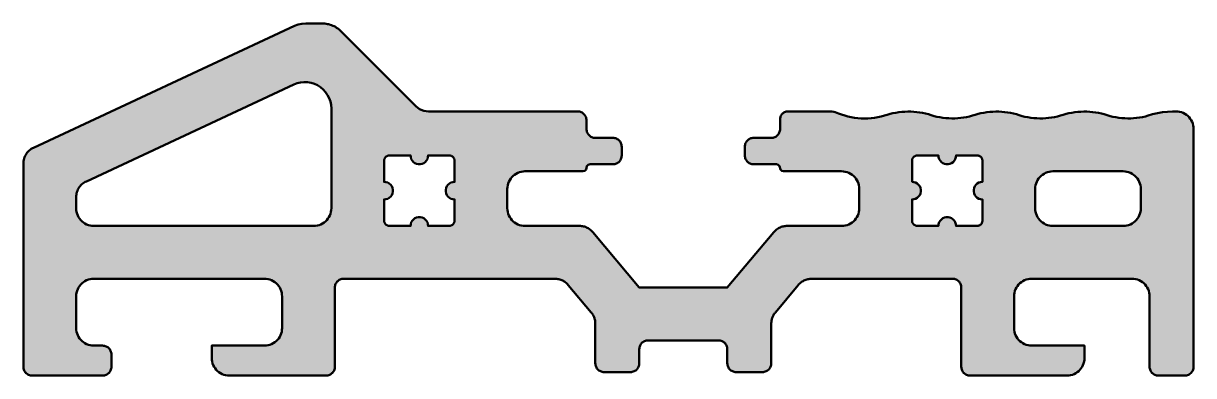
# Model space of a CAD drawing. Extents: x 0 to 66.5, y 0 to 20.
import ezdxf

# ---------------------------------------------------------------- set-up
doc = ezdxf.new("R2010")
doc.units = 0
doc.layers.add('0S-Plastic contour', color=254, linetype='Continuous', lineweight=50)
doc.layers.add('0S-Plastic hatch', color=253, linetype='Continuous', lineweight=25)

# ---------------------------------------------------------------- blocks, each defined once
blk = doc.blocks.new('244478__8A6A9DED_0D6D_460A_A226_55468A0CD1BA_')
at = {"layer": '0S-Plastic hatch'}
h = blk.add_hatch(color=256, dxfattribs=at)
h.paths.add_polyline_path([(0.575, 12.941), (0.508, 12.906), (0.443, 12.867), (0.382, 12.822), (0.324, 12.774), (0.27, 12.721), (0.221, 12.664), (0.175, 12.603), (0.135, 12.539), (0.099, 12.473), (0.068, 12.404), (0.043, 12.332), (0.023, 12.259), (0.009, 12.185), (0.001, 12.11), (-0.002, 12.034), (-0.002, 0.499), (0.001, 0.446), (0.009, 0.395), (0.022, 0.344), (0.041, 0.295), (0.065, 0.249), (0.093, 0.205), (0.126, 0.164), (0.163, 0.127), (0.204, 0.094), (0.248, 0.066), (0.294, 0.042), (0.343, 0.023), (0.394, 0.01), (0.446, 0.001), (0.498, -0.001), (4.498, -0.001), (4.55, 0.001), (4.602, 0.01), (4.652, 0.023), (4.701, 0.042), (4.748, 0.066), (4.792, 0.094), (4.832, 0.127), (4.869, 0.164), (4.902, 0.205), (4.931, 0.249), (4.955, 0.295), (4.973, 0.344), (4.987, 0.395), (4.995, 0.446), (4.998, 0.499), (4.998, 1.199), (4.995, 1.251), (4.987, 1.303), (4.973, 1.353), (4.955, 1.402), (4.931, 1.449), (4.902, 1.492), (4.869, 1.533), (4.832, 1.57), (4.792, 1.603), (4.748, 1.632), (4.701, 1.655), (4.652, 1.674), (4.602, 1.688), (4.55, 1.696), (4.498, 1.699), (3.998, 1.699), (3.893, 1.704), (3.79, 1.72), (3.689, 1.748), (3.591, 1.785), (3.498, 1.833), (3.41, 1.89), (3.329, 1.955), (3.255, 2.029), (3.189, 2.111), (3.132, 2.199), (3.084, 2.292), (3.047, 2.39), (3.02, 2.491), (3.003, 2.594), (2.998, 2.699), (2.998, 4.499), (3.003, 4.603), (3.02, 4.706), (3.047, 4.808), (3.084, 4.905), (3.132, 4.999), (3.189, 5.086), (3.255, 5.168), (3.329, 5.242), (3.41, 5.308), (3.498, 5.365), (3.591, 5.412), (3.689, 5.45), (3.79, 5.477), (3.893, 5.493), (3.998, 5.499), (13.698, 5.499), (13.802, 5.493), (13.906, 5.477), (14.007, 5.45), (14.105, 5.412), (14.198, 5.365), (14.286, 5.308), (14.367, 5.242), (14.441, 5.168), (14.507, 5.086), (14.564, 4.999), (14.611, 4.905), (14.649, 4.808), (14.676, 4.706), (14.692, 4.603), (14.698, 4.499), (14.698, 2.699), (14.692, 2.594), (14.676, 2.491), (14.649, 2.39), (14.611, 2.292), (14.564, 2.199), (14.507, 2.111), (14.441, 2.029), (14.367, 1.955), (14.286, 1.89), (14.198, 1.833), (14.105, 1.785), (14.007, 1.748), (13.906, 1.72), (13.802, 1.704), (13.698, 1.699), (10.698, 1.699), (10.698, 0.999), (10.703, 0.894), (10.72, 0.791), (10.747, 0.69), (10.784, 0.592), (10.832, 0.499), (10.889, 0.411), (10.955, 0.329), (11.029, 0.255), (11.11, 0.19), (11.198, 0.133), (11.291, 0.085), (11.389, 0.048), (11.49, 0.02), (11.593, 0.004), (11.698, -0.001), (17.198, -0.001), (17.25, 0.001), (17.302, 0.01), (17.352, 0.023), (17.401, 0.042), (17.448, 0.066), (17.492, 0.094), (17.532, 0.127), (17.569, 0.164), (17.602, 0.205), (17.631, 0.249), (17.655, 0.295), (17.673, 0.344), (17.687, 0.395), (17.695, 0.446), (17.698, 0.499), (17.698, 4.999), (17.701, 5.051), (17.709, 5.103), (17.722, 5.153), (17.741, 5.202), (17.765, 5.249), (17.793, 5.292), (17.826, 5.333), (17.863, 5.37), (17.904, 5.403), (17.948, 5.432), (17.994, 5.455), (18.043, 5.474), (18.094, 5.488), (18.146, 5.496), (18.198, 5.499), (30.195, 5.499), (30.253, 5.497), (30.311, 5.492), (30.369, 5.483), (30.426, 5.472), (30.482, 5.457), (30.537, 5.438), (30.591, 5.417), (30.644, 5.392), (30.695, 5.365), (30.745, 5.334), (30.792, 5.301), (30.838, 5.265), (30.881, 5.226), (30.922, 5.185), (30.961, 5.142), (32.264, 3.59), (32.293, 3.554), (32.32, 3.516), (32.346, 3.477), (32.37, 3.437), (32.391, 3.396), (32.411, 3.354), (32.429, 3.311), (32.445, 3.267), (32.459, 3.223), (32.471, 3.178), (32.481, 3.132), (32.488, 3.086), (32.494, 3.04), (32.497, 2.994), (32.498, 2.947), (32.498, 0.699), (32.501, 0.646), (32.509, 0.595), (32.522, 0.544), (32.541, 0.495), (32.565, 0.449), (32.593, 0.405), (32.626, 0.364), (32.663, 0.327), (32.704, 0.294), (32.748, 0.266), (32.794, 0.242), (32.843, 0.223), (32.894, 0.209), (32.946, 0.201), (32.998, 0.199), (34.498, 0.199), (34.55, 0.201), (34.602, 0.209), (34.652, 0.223), (34.701, 0.242), (34.748, 0.266), (34.792, 0.294), (34.832, 0.327), (34.869, 0.364), (34.902, 0.405), (34.931, 0.449), (34.955, 0.495), (34.973, 0.544), (34.987, 0.595), (34.995, 0.646), (34.998, 0.699), (34.998, 1.499), (35.001, 1.551), (35.009, 1.603), (35.022, 1.653), (35.041, 1.702), (35.065, 1.749), (35.093, 1.792), (35.126, 1.833), (35.163, 1.87), (35.204, 1.903), (35.248, 1.932), (35.294, 1.955), (35.343, 1.974), (35.394, 1.988), (35.446, 1.996), (35.498, 1.999), (39.498, 1.999), (39.55, 1.996), (39.602, 1.988), (39.652, 1.974), (39.701, 1.955), (39.748, 1.932), (39.792, 1.903), (39.832, 1.87), (39.869, 1.833), (39.902, 1.792), (39.931, 1.749), (39.955, 1.702), (39.973, 1.653), (39.987, 1.603), (39.995, 1.551), (39.998, 1.499), (39.998, 0.699), (40.001, 0.646), (40.009, 0.595), (40.022, 0.544), (40.041, 0.495), (40.065, 0.449), (40.093, 0.405), (40.126, 0.364), (40.163, 0.327), (40.204, 0.294), (40.248, 0.266), (40.294, 0.242), (40.343, 0.223), (40.394, 0.209), (40.446, 0.201), (40.498, 0.199), (41.998, 0.199), (42.05, 0.201), (42.102, 0.209), (42.152, 0.223), (42.201, 0.242), (42.248, 0.266), (42.292, 0.294), (42.332, 0.327), (42.369, 0.364), (42.402, 0.405), (42.431, 0.449), (42.455, 0.495), (42.473, 0.544), (42.487, 0.595), (42.495, 0.646), (42.498, 0.699), (42.498, 2.947), (42.499, 2.994), (42.502, 3.04), (42.508, 3.086), (42.515, 3.132), (42.525, 3.178), (42.537, 3.223), (42.55, 3.267), (42.566, 3.311), (42.584, 3.354), (42.604, 3.396), (42.626, 3.437), (42.65, 3.477), (42.675, 3.516), (42.703, 3.554), (42.732, 3.59), (44.035, 5.142), (44.073, 5.185), (44.114, 5.226), (44.158, 5.265), (44.203, 5.301), (44.251, 5.334), (44.301, 5.365), (44.352, 5.392), (44.404, 5.417), (44.459, 5.438), (44.514, 5.457), (44.57, 5.472), (44.627, 5.483), (44.684, 5.492), (44.742, 5.497), (44.8, 5.499), (52.798, 5.499), (52.85, 5.496), (52.902, 5.488), (52.952, 5.474), (53.001, 5.455), (53.048, 5.432), (53.092, 5.403), (53.132, 5.37), (53.169, 5.333), (53.202, 5.292), (53.231, 5.249), (53.255, 5.202), (53.273, 5.153), (53.287, 5.103), (53.295, 5.051), (53.298, 4.999), (53.298, 0.499), (53.301, 0.446), (53.309, 0.395), (53.322, 0.344), (53.341, 0.295), (53.365, 0.249), (53.393, 0.205), (53.426, 0.164), (53.463, 0.127), (53.504, 0.094), (53.548, 0.066), (53.594, 0.042), (53.643, 0.023), (53.694, 0.009), (53.746, 0.001), (53.798, -0.001), (59.298, -0.001), (59.402, 0.004), (59.506, 0.02), (59.607, 0.048), (59.705, 0.085), (59.798, 0.133), (59.886, 0.19), (59.967, 0.255), (60.041, 0.329), (60.107, 0.411), (60.164, 0.499), (60.211, 0.592), (60.249, 0.69), (60.276, 0.791), (60.292, 0.894), (60.298, 0.999), (60.298, 1.699), (57.298, 1.699), (57.193, 1.704), (57.09, 1.72), (56.989, 1.748), (56.891, 1.785), (56.798, 1.833), (56.71, 1.89), (56.629, 1.955), (56.555, 2.029), (56.489, 2.111), (56.432, 2.199), (56.384, 2.292), (56.347, 2.39), (56.32, 2.491), (56.303, 2.594), (56.298, 2.699), (56.298, 4.499), (56.303, 4.603), (56.32, 4.706), (56.347, 4.808), (56.384, 4.905), (56.432, 4.999), (56.489, 5.086), (56.555, 5.168), (56.629, 5.242), (56.71, 5.308), (56.798, 5.365), (56.891, 5.412), (56.989, 5.45), (57.09, 5.477), (57.193, 5.493), (57.298, 5.499), (62.998, 5.499), (63.102, 5.493), (63.206, 5.477), (63.307, 5.45), (63.405, 5.412), (63.498, 5.365), (63.586, 5.308), (63.667, 5.242), (63.741, 5.168), (63.807, 5.086), (63.864, 4.999), (63.911, 4.905), (63.949, 4.808), (63.976, 4.706), (63.992, 4.603), (63.998, 4.499), (63.998, 0.499), (64.001, 0.446), (64.009, 0.395), (64.022, 0.344), (64.041, 0.295), (64.065, 0.249), (64.093, 0.205), (64.126, 0.164), (64.163, 0.127), (64.204, 0.094), (64.248, 0.066), (64.294, 0.042), (64.343, 0.023), (64.394, 0.009), (64.446, 0.001), (64.498, -0.001), (65.998, -0.001), (66.05, 0.001), (66.102, 0.009), (66.152, 0.023), (66.201, 0.042), (66.248, 0.066), (66.292, 0.094), (66.332, 0.127), (66.369, 0.164), (66.402, 0.205), (66.431, 0.249), (66.455, 0.295), (66.473, 0.344), (66.487, 0.395), (66.495, 0.446), (66.498, 0.499), (66.498, 13.999), (66.492, 14.103), (66.476, 14.206), (66.449, 14.308), (66.411, 14.405), (66.364, 14.499), (66.307, 14.586), (66.241, 14.668), (66.167, 14.742), (66.086, 14.808), (65.998, 14.865), (65.905, 14.912), (65.807, 14.95), (65.706, 14.977), (65.602, 14.993), (65.498, 14.999), (65.298, 14.999), (64.729, 14.958), (64.171, 14.837), (63.925, 14.761), (63.761, 14.719), (63.595, 14.683), (63.428, 14.654), (63.261, 14.632), (63.092, 14.617), (62.923, 14.608), (62.754, 14.607), (62.584, 14.612), (62.416, 14.624), (62.247, 14.643), (62.08, 14.668), (61.914, 14.7), (61.749, 14.739), (61.586, 14.785), (61.425, 14.837), (61.261, 14.879), (61.095, 14.914), (60.928, 14.943), (60.761, 14.965), (60.592, 14.98), (60.423, 14.989), (60.254, 14.99), (60.084, 14.985), (59.916, 14.973), (59.747, 14.955), (59.58, 14.929), (59.414, 14.897), (59.249, 14.858), (59.086, 14.813), (58.925, 14.761), (58.761, 14.719), (58.595, 14.683), (58.428, 14.654), (58.261, 14.632), (58.092, 14.617), (57.923, 14.608), (57.754, 14.607), (57.584, 14.612), (57.416, 14.624), (57.247, 14.643), (57.08, 14.668), (56.914, 14.7), (56.749, 14.739), (56.586, 14.785), (56.425, 14.837), (56.261, 14.879), (56.095, 14.914), (55.928, 14.943), (55.761, 14.965), (55.592, 14.98), (55.423, 14.989), (55.254, 14.99), (55.084, 14.985), (54.916, 14.973), (54.747, 14.955), (54.58, 14.929), (54.414, 14.897), (54.249, 14.858), (54.086, 14.813), (53.925, 14.761), (53.761, 14.719), (53.595, 14.683), (53.428, 14.654), (53.261, 14.632), (53.092, 14.617), (52.923, 14.608), (52.754, 14.607), (52.584, 14.612), (52.416, 14.624), (52.247, 14.643), (52.08, 14.668), (51.914, 14.7), (51.749, 14.739), (51.586, 14.785), (51.425, 14.837), (51.261, 14.879), (51.095, 14.914), (50.928, 14.943), (50.761, 14.965), (50.592, 14.98), (50.423, 14.989), (50.254, 14.99), (50.084, 14.985), (49.916, 14.973), (49.747, 14.955), (49.58, 14.929), (49.414, 14.897), (49.249, 14.858), (49.086, 14.813), (48.925, 14.761), (48.741, 14.711), (48.555, 14.671), (48.367, 14.639), (48.178, 14.617), (47.988, 14.603), (47.798, 14.599), (47.608, 14.603), (47.418, 14.617), (47.229, 14.639), (47.041, 14.671), (46.855, 14.711), (46.671, 14.761), (46.49, 14.819), (46.311, 14.885), (46.136, 14.96), (46.051, 14.986), (45.947, 14.999), (43.447, 14.999), (43.398, 14.996), (43.35, 14.988), (43.303, 14.975), (43.258, 14.957), (43.215, 14.934), (43.174, 14.906), (43.137, 14.875), (43.103, 14.839), (43.074, 14.8), (43.049, 14.758), (43.029, 14.714), (43.013, 14.668), (43.003, 14.62), (42.998, 14.571), (42.998, 14.522), (42.998, 13.999), (42.995, 13.946), (42.987, 13.895), (42.973, 13.844), (42.955, 13.795), (42.931, 13.749), (42.902, 13.705), (42.869, 13.664), (42.832, 13.627), (42.792, 13.594), (42.748, 13.566), (42.701, 13.542), (42.652, 13.523), (42.602, 13.509), (42.55, 13.501), (42.498, 13.499), (41.498, 13.499), (41.446, 13.496), (41.394, 13.488), (41.343, 13.474), (41.294, 13.455), (41.248, 13.432), (41.204, 13.403), (41.163, 13.37), (41.126, 13.333), (41.093, 13.292), (41.065, 13.249), (41.041, 13.202), (41.022, 13.153), (41.009, 13.103), (41.001, 13.051), (40.998, 12.999), (40.998, 12.499), (41.001, 12.446), (41.009, 12.395), (41.022, 12.344), (41.041, 12.295), (41.065, 12.249), (41.093, 12.205), (41.126, 12.164), (41.163, 12.127), (41.204, 12.094), (41.248, 12.066), (41.294, 12.042), (41.343, 12.023), (41.394, 12.009), (41.446, 12.001), (41.498, 11.999), (42.798, 11.999), (42.898, 11.972), (42.971, 11.899), (43.025, 11.699), (43.098, 11.625), (43.198, 11.599), (46.498, 11.599), (46.602, 11.593), (46.706, 11.577), (46.807, 11.55), (46.905, 11.512), (46.998, 11.465), (47.086, 11.408), (47.167, 11.342), (47.241, 11.268), (47.307, 11.186), (47.364, 11.099), (47.411, 11.005), (47.449, 10.908), (47.476, 10.806), (47.492, 10.703), (47.498, 10.599), (47.498, 9.499), (47.492, 9.394), (47.476, 9.291), (47.449, 9.19), (47.411, 9.092), (47.364, 8.999), (47.307, 8.911), (47.241, 8.829), (47.167, 8.755), (47.086, 8.69), (46.998, 8.633), (46.905, 8.585), (46.807, 8.547), (46.706, 8.52), (46.602, 8.504), (46.498, 8.499), (43.401, 8.499), (43.343, 8.497), (43.285, 8.492), (43.227, 8.483), (43.171, 8.472), (43.114, 8.457), (43.059, 8.438), (43.005, 8.417), (42.952, 8.392), (42.901, 8.365), (42.852, 8.334), (42.804, 8.301), (42.758, 8.265), (42.715, 8.226), (42.674, 8.185), (42.635, 8.141), (39.998, 4.999), (34.998, 4.999), (32.361, 8.141), (32.322, 8.185), (32.281, 8.226), (32.237, 8.265), (32.192, 8.301), (32.144, 8.334), (32.095, 8.365), (32.043, 8.392), (31.991, 8.417), (31.937, 8.438), (31.881, 8.457), (31.825, 8.472), (31.768, 8.483), (31.711, 8.492), (31.653, 8.497), (31.595, 8.499), (28.498, 8.499), (28.393, 8.504), (28.29, 8.52), (28.189, 8.548), (28.091, 8.585), (27.998, 8.633), (27.91, 8.69), (27.829, 8.755), (27.755, 8.829), (27.689, 8.911), (27.632, 8.999), (27.584, 9.092), (27.547, 9.19), (27.52, 9.291), (27.503, 9.394), (27.498, 9.499), (27.498, 10.599), (27.503, 10.703), (27.52, 10.806), (27.547, 10.908), (27.584, 11.005), (27.632, 11.099), (27.689, 11.186), (27.755, 11.268), (27.829, 11.342), (27.91, 11.408), (27.998, 11.465), (28.091, 11.512), (28.189, 11.55), (28.29, 11.577), (28.393, 11.593), (28.498, 11.599), (31.798, 11.599), (31.898, 11.625), (31.971, 11.699), (32.025, 11.899), (32.098, 11.972), (32.198, 11.999), (33.498, 11.999), (33.55, 12.001), (33.602, 12.009), (33.652, 12.023), (33.701, 12.042), (33.748, 12.066), (33.792, 12.094), (33.832, 12.127), (33.869, 12.164), (33.902, 12.205), (33.931, 12.249), (33.955, 12.295), (33.973, 12.344), (33.987, 12.395), (33.995, 12.446), (33.998, 12.499), (33.998, 12.999), (33.995, 13.051), (33.987, 13.103), (33.973, 13.153), (33.955, 13.202), (33.931, 13.249), (33.902, 13.292), (33.869, 13.333), (33.832, 13.37), (33.792, 13.403), (33.748, 13.432), (33.701, 13.455), (33.652, 13.474), (33.602, 13.488), (33.55, 13.496), (33.498, 13.499), (32.498, 13.499), (32.446, 13.501), (32.394, 13.509), (32.343, 13.523), (32.294, 13.542), (32.248, 13.566), (32.204, 13.594), (32.163, 13.627), (32.126, 13.664), (32.093, 13.705), (32.065, 13.749), (32.041, 13.795), (32.022, 13.844), (32.009, 13.895), (32.001, 13.946), (31.998, 13.999), (31.998, 14.499), (31.995, 14.551), (31.987, 14.603), (31.973, 14.653), (31.955, 14.702), (31.931, 14.749), (31.902, 14.793), (31.87, 14.833), (31.832, 14.87), (31.792, 14.903), (31.748, 14.932), (31.701, 14.955), (31.652, 14.974), (31.602, 14.988), (31.55, 14.996), (31.498, 14.999), (23.012, 14.999), (22.753, 15.032), (22.512, 15.132), (22.305, 15.292), (18.037, 19.56), (17.98, 19.614), (17.92, 19.664), (17.858, 19.712), (17.793, 19.756), (17.726, 19.797), (17.657, 19.835), (17.586, 19.869), (17.514, 19.899), (17.44, 19.925), (17.365, 19.947), (17.288, 19.965), (17.211, 19.98), (17.133, 19.99), (17.055, 19.996), (16.977, 19.999), (16.044, 19.999), (15.826, 19.983), (15.613, 19.936), (15.41, 19.858)])
h.paths.add_polyline_path([(17.498, 15.167), (17.498, 9.499), (17.492, 9.394), (17.476, 9.291), (17.449, 9.19), (17.411, 9.092), (17.364, 8.999), (17.307, 8.911), (17.241, 8.829), (17.167, 8.755), (17.086, 8.69), (16.998, 8.633), (16.905, 8.585), (16.807, 8.548), (16.706, 8.52), (16.602, 8.504), (16.498, 8.499), (3.998, 8.499), (3.893, 8.504), (3.79, 8.52), (3.689, 8.548), (3.591, 8.585), (3.498, 8.633), (3.41, 8.69), (3.329, 8.755), (3.255, 8.829), (3.189, 8.911), (3.132, 8.999), (3.084, 9.092), (3.047, 9.19), (3.02, 9.291), (3.003, 9.394), (2.998, 9.499), (2.998, 10.124), (3.001, 10.199), (3.009, 10.274), (3.024, 10.348), (3.043, 10.421), (3.069, 10.493), (3.099, 10.562), (3.135, 10.628), (3.175, 10.692), (3.221, 10.752), (3.27, 10.809), (3.324, 10.862), (3.382, 10.911), (3.443, 10.955), (3.508, 10.995), (3.575, 11.03), (15.364, 16.527), (15.551, 16.599), (15.746, 16.646), (15.946, 16.666), (16.146, 16.66), (16.344, 16.627), (16.535, 16.568), (16.717, 16.483), (16.887, 16.376), (17.04, 16.246), (17.174, 16.098), (17.288, 15.932), (17.379, 15.753), (17.444, 15.564), (17.484, 15.367)])
h.paths.add_polyline_path([(22.163, 12.127), (22.248, 12.066), (22.343, 12.023), (22.446, 12.001), (22.55, 12.001), (22.652, 12.023), (22.748, 12.066), (22.832, 12.127), (22.902, 12.205), (22.955, 12.295), (22.987, 12.395), (22.998, 12.499), (24.198, 12.499), (24.229, 12.497), (24.26, 12.492), (24.291, 12.484), (24.32, 12.473), (24.348, 12.458), (24.374, 12.441), (24.399, 12.421), (24.421, 12.399), (24.441, 12.375), (24.458, 12.349), (24.472, 12.321), (24.483, 12.291), (24.491, 12.261), (24.496, 12.23), (24.498, 12.199), (24.498, 10.999), (24.394, 10.988), (24.294, 10.955), (24.204, 10.903), (24.126, 10.833), (24.065, 10.749), (24.022, 10.653), (24.001, 10.551), (24.001, 10.446), (24.022, 10.344), (24.065, 10.249), (24.126, 10.164), (24.204, 10.094), (24.294, 10.042), (24.394, 10.009), (24.498, 9.999), (24.498, 8.799), (24.496, 8.767), (24.491, 8.736), (24.483, 8.706), (24.472, 8.677), (24.458, 8.649), (24.441, 8.622), (24.421, 8.598), (24.399, 8.576), (24.374, 8.556), (24.348, 8.539), (24.32, 8.525), (24.291, 8.513), (24.26, 8.505), (24.229, 8.5), (24.198, 8.499), (22.998, 8.499), (22.987, 8.603), (22.955, 8.702), (22.902, 8.792), (22.832, 8.87), (22.748, 8.932), (22.652, 8.974), (22.55, 8.996), (22.446, 8.996), (22.343, 8.974), (22.248, 8.932), (22.163, 8.87), (22.093, 8.792), (22.041, 8.702), (22.009, 8.603), (21.998, 8.499), (20.798, 8.499), (20.766, 8.5), (20.735, 8.505), (20.705, 8.513), (20.676, 8.525), (20.648, 8.539), (20.621, 8.556), (20.597, 8.576), (20.575, 8.598), (20.555, 8.622), (20.538, 8.649), (20.524, 8.677), (20.512, 8.706), (20.504, 8.736), (20.499, 8.767), (20.498, 8.799), (20.498, 9.999), (20.602, 10.009), (20.701, 10.042), (20.792, 10.094), (20.869, 10.164), (20.931, 10.249), (20.973, 10.344), (20.995, 10.446), (20.995, 10.551), (20.973, 10.653), (20.931, 10.749), (20.869, 10.833), (20.792, 10.903), (20.701, 10.955), (20.602, 10.988), (20.498, 10.999), (20.498, 12.199), (20.499, 12.23), (20.504, 12.261), (20.512, 12.291), (20.524, 12.321), (20.538, 12.349), (20.555, 12.375), (20.575, 12.399), (20.597, 12.421), (20.621, 12.441), (20.648, 12.458), (20.676, 12.473), (20.705, 12.484), (20.735, 12.492), (20.766, 12.497), (20.798, 12.499), (21.998, 12.499), (22.009, 12.395), (22.041, 12.295), (22.093, 12.205)])
h.paths.add_polyline_path([(50.498, 10.999), (50.498, 12.199), (50.499, 12.23), (50.504, 12.261), (50.513, 12.291), (50.524, 12.321), (50.538, 12.349), (50.555, 12.375), (50.575, 12.399), (50.597, 12.422), (50.621, 12.441), (50.648, 12.458), (50.676, 12.473), (50.705, 12.484), (50.735, 12.492), (50.766, 12.497), (50.798, 12.499), (51.998, 12.499), (52.009, 12.395), (52.041, 12.295), (52.093, 12.205), (52.163, 12.127), (52.248, 12.066), (52.343, 12.023), (52.446, 12.001), (52.55, 12.001), (52.652, 12.023), (52.748, 12.066), (52.832, 12.127), (52.902, 12.205), (52.955, 12.295), (52.987, 12.395), (52.998, 12.499), (54.198, 12.499), (54.229, 12.497), (54.26, 12.492), (54.291, 12.484), (54.32, 12.473), (54.348, 12.458), (54.374, 12.441), (54.399, 12.421), (54.421, 12.399), (54.441, 12.375), (54.458, 12.349), (54.472, 12.321), (54.483, 12.291), (54.491, 12.261), (54.496, 12.23), (54.498, 12.199), (54.498, 10.999), (54.394, 10.988), (54.294, 10.955), (54.204, 10.903), (54.126, 10.833), (54.065, 10.749), (54.022, 10.653), (54.001, 10.551), (54.001, 10.446), (54.022, 10.344), (54.065, 10.249), (54.126, 10.164), (54.204, 10.094), (54.294, 10.042), (54.394, 10.009), (54.498, 9.999), (54.498, 8.799), (54.496, 8.767), (54.491, 8.736), (54.483, 8.706), (54.472, 8.677), (54.458, 8.649), (54.441, 8.622), (54.421, 8.598), (54.399, 8.576), (54.374, 8.556), (54.348, 8.539), (54.32, 8.525), (54.291, 8.513), (54.26, 8.505), (54.229, 8.5), (54.198, 8.499), (52.998, 8.499), (52.987, 8.603), (52.955, 8.702), (52.902, 8.792), (52.832, 8.87), (52.748, 8.932), (52.652, 8.974), (52.55, 8.996), (52.446, 8.996), (52.343, 8.974), (52.248, 8.932), (52.163, 8.87), (52.093, 8.792), (52.041, 8.702), (52.009, 8.603), (51.998, 8.499), (50.798, 8.499), (50.766, 8.5), (50.735, 8.505), (50.705, 8.513), (50.676, 8.524), (50.648, 8.539), (50.621, 8.556), (50.597, 8.576), (50.575, 8.598), (50.555, 8.622), (50.538, 8.649), (50.524, 8.677), (50.513, 8.706), (50.504, 8.736), (50.499, 8.767), (50.498, 8.799), (50.498, 9.999), (50.602, 10.009), (50.701, 10.042), (50.792, 10.094), (50.869, 10.164), (50.931, 10.249), (50.973, 10.344), (50.995, 10.446), (50.995, 10.551), (50.973, 10.653), (50.931, 10.749), (50.869, 10.833), (50.792, 10.903), (50.701, 10.955), (50.602, 10.988)])
h.paths.add_polyline_path([(62.498, 11.599), (62.602, 11.593), (62.706, 11.577), (62.807, 11.55), (62.905, 11.512), (62.998, 11.465), (63.086, 11.408), (63.167, 11.342), (63.241, 11.268), (63.307, 11.186), (63.364, 11.099), (63.411, 11.005), (63.449, 10.908), (63.476, 10.806), (63.492, 10.703), (63.498, 10.599), (63.498, 9.499), (63.492, 9.394), (63.476, 9.291), (63.449, 9.19), (63.411, 9.092), (63.364, 8.999), (63.307, 8.911), (63.241, 8.829), (63.167, 8.755), (63.086, 8.69), (62.998, 8.633), (62.905, 8.585), (62.807, 8.548), (62.706, 8.52), (62.602, 8.504), (62.498, 8.499), (58.498, 8.499), (58.393, 8.504), (58.29, 8.52), (58.189, 8.547), (58.091, 8.585), (57.998, 8.633), (57.91, 8.69), (57.829, 8.755), (57.755, 8.829), (57.689, 8.911), (57.632, 8.999), (57.584, 9.092), (57.547, 9.19), (57.52, 9.291), (57.503, 9.394), (57.498, 9.499), (57.498, 10.599), (57.503, 10.703), (57.52, 10.806), (57.547, 10.908), (57.584, 11.005), (57.632, 11.099), (57.689, 11.186), (57.755, 11.268), (57.829, 11.342), (57.91, 11.408), (57.998, 11.465), (58.091, 11.512), (58.189, 11.55), (58.29, 11.577), (58.393, 11.593), (58.498, 11.599)])
at = {"layer": '0S-Plastic contour', "color": 7}
for points in [[(0.575, 12.941), (0.508, 12.906), (0.443, 12.867), (0.382, 12.822), (0.324, 12.774), (0.27, 12.721), (0.221, 12.664), (0.175, 12.603), (0.135, 12.539), (0.099, 12.473), (0.068, 12.404), (0.043, 12.332), (0.023, 12.259), (0.009, 12.185), (0.001, 12.11), (-0.002, 12.034), (-0.002, 0.499), (0.001, 0.446), (0.009, 0.395), (0.022, 0.344), (0.041, 0.295), (0.065, 0.249), (0.093, 0.205), (0.126, 0.164), (0.163, 0.127), (0.204, 0.094), (0.248, 0.066), (0.294, 0.042), (0.343, 0.023), (0.394, 0.01), (0.446, 0.001), (0.498, -0.001), (4.498, -0.001), (4.55, 0.001), (4.602, 0.01), (4.652, 0.023), (4.701, 0.042), (4.748, 0.066), (4.792, 0.094), (4.832, 0.127), (4.869, 0.164), (4.902, 0.205), (4.931, 0.249), (4.955, 0.295), (4.973, 0.344), (4.987, 0.395), (4.995, 0.446), (4.998, 0.499), (4.998, 1.199), (4.995, 1.251), (4.987, 1.303), (4.973, 1.353), (4.955, 1.402), (4.931, 1.449), (4.902, 1.492), (4.869, 1.533), (4.832, 1.57), (4.792, 1.603), (4.748, 1.632), (4.701, 1.655), (4.652, 1.674), (4.602, 1.688), (4.55, 1.696), (4.498, 1.699), (3.998, 1.699), (3.893, 1.704), (3.79, 1.72), (3.689, 1.748), (3.591, 1.785), (3.498, 1.833), (3.41, 1.89), (3.329, 1.955), (3.255, 2.029), (3.189, 2.111), (3.132, 2.199), (3.084, 2.292), (3.047, 2.39), (3.02, 2.491), (3.003, 2.594), (2.998, 2.699), (2.998, 4.499), (3.003, 4.603), (3.02, 4.706), (3.047, 4.808), (3.084, 4.905), (3.132, 4.999), (3.189, 5.086), (3.255, 5.168), (3.329, 5.242), (3.41, 5.308), (3.498, 5.365), (3.591, 5.412), (3.689, 5.45), (3.79, 5.477), (3.893, 5.493), (3.998, 5.499), (13.698, 5.499), (13.802, 5.493), (13.906, 5.477), (14.007, 5.45), (14.105, 5.412), (14.198, 5.365), (14.286, 5.308), (14.367, 5.242), (14.441, 5.168), (14.507, 5.086), (14.564, 4.999), (14.611, 4.905), (14.649, 4.808), (14.676, 4.706), (14.692, 4.603), (14.698, 4.499), (14.698, 2.699), (14.692, 2.594), (14.676, 2.491), (14.649, 2.39), (14.611, 2.292), (14.564, 2.199), (14.507, 2.111), (14.441, 2.029), (14.367, 1.955), (14.286, 1.89), (14.198, 1.833), (14.105, 1.785), (14.007, 1.748), (13.906, 1.72), (13.802, 1.704), (13.698, 1.699), (10.698, 1.699), (10.698, 0.999), (10.703, 0.894), (10.72, 0.791), (10.747, 0.69), (10.784, 0.592), (10.832, 0.499), (10.889, 0.411), (10.955, 0.329), (11.029, 0.255), (11.11, 0.19), (11.198, 0.133), (11.291, 0.085), (11.389, 0.048), (11.49, 0.02), (11.593, 0.004), (11.698, -0.001), (17.198, -0.001), (17.25, 0.001), (17.302, 0.01), (17.352, 0.023), (17.401, 0.042), (17.448, 0.066), (17.492, 0.094), (17.532, 0.127), (17.569, 0.164), (17.602, 0.205), (17.631, 0.249), (17.655, 0.295), (17.673, 0.344), (17.687, 0.395), (17.695, 0.446), (17.698, 0.499), (17.698, 4.999), (17.701, 5.051), (17.709, 5.103), (17.722, 5.153), (17.741, 5.202), (17.765, 5.249), (17.793, 5.292), (17.826, 5.333), (17.863, 5.37), (17.904, 5.403), (17.948, 5.432), (17.994, 5.455), (18.043, 5.474), (18.094, 5.488), (18.146, 5.496), (18.198, 5.499), (30.195, 5.499), (30.253, 5.497), (30.311, 5.492), (30.369, 5.483), (30.426, 5.472), (30.482, 5.457), (30.537, 5.438), (30.591, 5.417), (30.644, 5.392), (30.695, 5.365), (30.745, 5.334), (30.792, 5.301), (30.838, 5.265), (30.881, 5.226), (30.922, 5.185), (30.961, 5.142), (32.264, 3.59), (32.293, 3.554), (32.32, 3.516), (32.346, 3.477), (32.37, 3.437), (32.391, 3.396), (32.411, 3.354), (32.429, 3.311), (32.445, 3.267), (32.459, 3.223), (32.471, 3.178), (32.481, 3.132), (32.488, 3.086), (32.494, 3.04), (32.497, 2.994), (32.498, 2.947), (32.498, 0.699), (32.501, 0.646), (32.509, 0.595), (32.522, 0.544), (32.541, 0.495), (32.565, 0.449), (32.593, 0.405), (32.626, 0.364), (32.663, 0.327), (32.704, 0.294), (32.748, 0.266), (32.794, 0.242), (32.843, 0.223), (32.894, 0.209), (32.946, 0.201), (32.998, 0.199), (34.498, 0.199), (34.55, 0.201), (34.602, 0.209), (34.652, 0.223), (34.701, 0.242), (34.748, 0.266), (34.792, 0.294), (34.832, 0.327), (34.869, 0.364), (34.902, 0.405), (34.931, 0.449), (34.955, 0.495), (34.973, 0.544), (34.987, 0.595), (34.995, 0.646), (34.998, 0.699), (34.998, 1.499), (35.001, 1.551), (35.009, 1.603), (35.022, 1.653), (35.041, 1.702), (35.065, 1.749), (35.093, 1.792), (35.126, 1.833), (35.163, 1.87), (35.204, 1.903), (35.248, 1.932), (35.294, 1.955), (35.343, 1.974), (35.394, 1.988), (35.446, 1.996), (35.498, 1.999), (39.498, 1.999), (39.55, 1.996), (39.602, 1.988), (39.652, 1.974), (39.701, 1.955), (39.748, 1.932), (39.792, 1.903), (39.832, 1.87), (39.869, 1.833), (39.902, 1.792), (39.931, 1.749), (39.955, 1.702), (39.973, 1.653), (39.987, 1.603), (39.995, 1.551), (39.998, 1.499), (39.998, 0.699), (40.001, 0.646), (40.009, 0.595), (40.022, 0.544), (40.041, 0.495), (40.065, 0.449), (40.093, 0.405), (40.126, 0.364), (40.163, 0.327), (40.204, 0.294), (40.248, 0.266), (40.294, 0.242), (40.343, 0.223), (40.394, 0.209), (40.446, 0.201), (40.498, 0.199), (41.998, 0.199), (42.05, 0.201), (42.102, 0.209), (42.152, 0.223), (42.201, 0.242), (42.248, 0.266), (42.292, 0.294), (42.332, 0.327), (42.369, 0.364), (42.402, 0.405), (42.431, 0.449), (42.455, 0.495), (42.473, 0.544), (42.487, 0.595), (42.495, 0.646), (42.498, 0.699), (42.498, 2.947), (42.499, 2.994), (42.502, 3.04), (42.508, 3.086), (42.515, 3.132), (42.525, 3.178), (42.537, 3.223), (42.55, 3.267), (42.566, 3.311), (42.584, 3.354), (42.604, 3.396), (42.626, 3.437), (42.65, 3.477), (42.675, 3.516), (42.703, 3.554), (42.732, 3.59), (44.035, 5.142), (44.073, 5.185), (44.114, 5.226), (44.158, 5.265), (44.203, 5.301), (44.251, 5.334), (44.301, 5.365), (44.352, 5.392), (44.404, 5.417), (44.459, 5.438), (44.514, 5.457), (44.57, 5.472), (44.627, 5.483), (44.684, 5.492), (44.742, 5.497), (44.8, 5.499), (52.798, 5.499), (52.85, 5.496), (52.902, 5.488), (52.952, 5.474), (53.001, 5.455), (53.048, 5.432), (53.092, 5.403), (53.132, 5.37), (53.169, 5.333), (53.202, 5.292), (53.231, 5.249), (53.255, 5.202), (53.273, 5.153), (53.287, 5.103), (53.295, 5.051), (53.298, 4.999), (53.298, 0.499), (53.301, 0.446), (53.309, 0.395), (53.322, 0.344), (53.341, 0.295), (53.365, 0.249), (53.393, 0.205), (53.426, 0.164), (53.463, 0.127), (53.504, 0.094), (53.548, 0.066), (53.594, 0.042), (53.643, 0.023), (53.694, 0.009), (53.746, 0.001), (53.798, -0.001), (59.298, -0.001), (59.402, 0.004), (59.506, 0.02), (59.607, 0.048), (59.705, 0.085), (59.798, 0.133), (59.886, 0.19), (59.967, 0.255), (60.041, 0.329), (60.107, 0.411), (60.164, 0.499), (60.211, 0.592), (60.249, 0.69), (60.276, 0.791), (60.292, 0.894), (60.298, 0.999), (60.298, 1.699), (57.298, 1.699), (57.193, 1.704), (57.09, 1.72), (56.989, 1.748), (56.891, 1.785), (56.798, 1.833), (56.71, 1.89), (56.629, 1.955), (56.555, 2.029), (56.489, 2.111), (56.432, 2.199), (56.384, 2.292), (56.347, 2.39), (56.32, 2.491), (56.303, 2.594), (56.298, 2.699), (56.298, 4.499), (56.303, 4.603), (56.32, 4.706), (56.347, 4.808), (56.384, 4.905), (56.432, 4.999), (56.489, 5.086), (56.555, 5.168), (56.629, 5.242), (56.71, 5.308), (56.798, 5.365), (56.891, 5.412), (56.989, 5.45), (57.09, 5.477), (57.193, 5.493), (57.298, 5.499), (62.998, 5.499), (63.102, 5.493), (63.206, 5.477), (63.307, 5.45), (63.405, 5.412), (63.498, 5.365), (63.586, 5.308), (63.667, 5.242), (63.741, 5.168), (63.807, 5.086), (63.864, 4.999), (63.911, 4.905), (63.949, 4.808), (63.976, 4.706), (63.992, 4.603), (63.998, 4.499), (63.998, 0.499), (64.001, 0.446), (64.009, 0.395), (64.022, 0.344), (64.041, 0.295), (64.065, 0.249), (64.093, 0.205), (64.126, 0.164), (64.163, 0.127), (64.204, 0.094), (64.248, 0.066), (64.294, 0.042), (64.343, 0.023), (64.394, 0.009), (64.446, 0.001), (64.498, -0.001), (65.998, -0.001), (66.05, 0.001), (66.102, 0.009), (66.152, 0.023), (66.201, 0.042), (66.248, 0.066), (66.292, 0.094), (66.332, 0.127), (66.369, 0.164), (66.402, 0.205), (66.431, 0.249), (66.455, 0.295), (66.473, 0.344), (66.487, 0.395), (66.495, 0.446), (66.498, 0.499), (66.498, 13.999), (66.492, 14.103), (66.476, 14.206), (66.449, 14.308), (66.411, 14.405), (66.364, 14.499), (66.307, 14.586), (66.241, 14.668), (66.167, 14.742), (66.086, 14.808), (65.998, 14.865), (65.905, 14.912), (65.807, 14.95), (65.706, 14.977), (65.602, 14.993), (65.498, 14.999), (65.298, 14.999), (64.729, 14.958), (64.171, 14.837), (63.925, 14.761), (63.761, 14.719), (63.595, 14.683), (63.428, 14.654), (63.261, 14.632), (63.092, 14.617), (62.923, 14.608), (62.754, 14.607), (62.584, 14.612), (62.416, 14.624), (62.247, 14.643), (62.08, 14.668), (61.914, 14.7), (61.749, 14.739), (61.586, 14.785), (61.425, 14.837), (61.261, 14.879), (61.095, 14.914), (60.928, 14.943), (60.761, 14.965), (60.592, 14.98), (60.423, 14.989), (60.254, 14.99), (60.084, 14.985), (59.916, 14.973), (59.747, 14.955), (59.58, 14.929), (59.414, 14.897), (59.249, 14.858), (59.086, 14.813), (58.925, 14.761), (58.761, 14.719), (58.595, 14.683), (58.428, 14.654), (58.261, 14.632), (58.092, 14.617), (57.923, 14.608), (57.754, 14.607), (57.584, 14.612), (57.416, 14.624), (57.247, 14.643), (57.08, 14.668), (56.914, 14.7), (56.749, 14.739), (56.586, 14.785), (56.425, 14.837), (56.261, 14.879), (56.095, 14.914), (55.928, 14.943), (55.761, 14.965), (55.592, 14.98), (55.423, 14.989), (55.254, 14.99), (55.084, 14.985), (54.916, 14.973), (54.747, 14.955), (54.58, 14.929), (54.414, 14.897), (54.249, 14.858), (54.086, 14.813), (53.925, 14.761), (53.761, 14.719), (53.595, 14.683), (53.428, 14.654), (53.261, 14.632), (53.092, 14.617), (52.923, 14.608), (52.754, 14.607), (52.584, 14.612), (52.416, 14.624), (52.247, 14.643), (52.08, 14.668), (51.914, 14.7), (51.749, 14.739), (51.586, 14.785), (51.425, 14.837), (51.261, 14.879), (51.095, 14.914), (50.928, 14.943), (50.761, 14.965), (50.592, 14.98), (50.423, 14.989), (50.254, 14.99), (50.084, 14.985), (49.916, 14.973), (49.747, 14.955), (49.58, 14.929), (49.414, 14.897), (49.249, 14.858), (49.086, 14.813), (48.925, 14.761), (48.741, 14.711), (48.555, 14.671), (48.367, 14.639), (48.178, 14.617), (47.988, 14.603), (47.798, 14.599), (47.608, 14.603), (47.418, 14.617), (47.229, 14.639), (47.041, 14.671), (46.855, 14.711), (46.671, 14.761), (46.49, 14.819), (46.311, 14.885), (46.136, 14.96), (46.051, 14.986), (45.947, 14.999), (43.447, 14.999), (43.398, 14.996), (43.35, 14.988), (43.303, 14.975), (43.258, 14.957), (43.215, 14.934), (43.174, 14.906), (43.137, 14.875), (43.103, 14.839), (43.074, 14.8), (43.049, 14.758), (43.029, 14.714), (43.013, 14.668), (43.003, 14.62), (42.998, 14.571), (42.998, 14.522), (42.998, 13.999), (42.995, 13.946), (42.987, 13.895), (42.973, 13.844), (42.955, 13.795), (42.931, 13.749), (42.902, 13.705), (42.869, 13.664), (42.832, 13.627), (42.792, 13.594), (42.748, 13.566), (42.701, 13.542), (42.652, 13.523), (42.602, 13.509), (42.55, 13.501), (42.498, 13.499), (41.498, 13.499), (41.446, 13.496), (41.394, 13.488), (41.343, 13.474), (41.294, 13.455), (41.248, 13.432), (41.204, 13.403), (41.163, 13.37), (41.126, 13.333), (41.093, 13.292), (41.065, 13.249), (41.041, 13.202), (41.022, 13.153), (41.009, 13.103), (41.001, 13.051), (40.998, 12.999), (40.998, 12.499), (41.001, 12.446), (41.009, 12.395), (41.022, 12.344), (41.041, 12.295), (41.065, 12.249), (41.093, 12.205), (41.126, 12.164), (41.163, 12.127), (41.204, 12.094), (41.248, 12.066), (41.294, 12.042), (41.343, 12.023), (41.394, 12.009), (41.446, 12.001), (41.498, 11.999), (42.798, 11.999), (42.898, 11.972), (42.971, 11.899), (43.025, 11.699), (43.098, 11.625), (43.198, 11.599), (46.498, 11.599), (46.602, 11.593), (46.706, 11.577), (46.807, 11.55), (46.905, 11.512), (46.998, 11.465), (47.086, 11.408), (47.167, 11.342), (47.241, 11.268), (47.307, 11.186), (47.364, 11.099), (47.411, 11.005), (47.449, 10.908), (47.476, 10.806), (47.492, 10.703), (47.498, 10.599), (47.498, 9.499), (47.492, 9.394), (47.476, 9.291), (47.449, 9.19), (47.411, 9.092), (47.364, 8.999), (47.307, 8.911), (47.241, 8.829), (47.167, 8.755), (47.086, 8.69), (46.998, 8.633), (46.905, 8.585), (46.807, 8.547), (46.706, 8.52), (46.602, 8.504), (46.498, 8.499), (43.401, 8.499), (43.343, 8.497), (43.285, 8.492), (43.227, 8.483), (43.171, 8.472), (43.114, 8.457), (43.059, 8.438), (43.005, 8.417), (42.952, 8.392), (42.901, 8.365), (42.852, 8.334), (42.804, 8.301), (42.758, 8.265), (42.715, 8.226), (42.674, 8.185), (42.635, 8.141), (39.998, 4.999), (34.998, 4.999), (32.361, 8.141), (32.322, 8.185), (32.281, 8.226), (32.237, 8.265), (32.192, 8.301), (32.144, 8.334), (32.095, 8.365), (32.043, 8.392), (31.991, 8.417), (31.937, 8.438), (31.881, 8.457), (31.825, 8.472), (31.768, 8.483), (31.711, 8.492), (31.653, 8.497), (31.595, 8.499), (28.498, 8.499), (28.393, 8.504), (28.29, 8.52), (28.189, 8.548), (28.091, 8.585), (27.998, 8.633), (27.91, 8.69), (27.829, 8.755), (27.755, 8.829), (27.689, 8.911), (27.632, 8.999), (27.584, 9.092), (27.547, 9.19), (27.52, 9.291), (27.503, 9.394), (27.498, 9.499), (27.498, 10.599), (27.503, 10.703), (27.52, 10.806), (27.547, 10.908), (27.584, 11.005), (27.632, 11.099), (27.689, 11.186), (27.755, 11.268), (27.829, 11.342), (27.91, 11.408), (27.998, 11.465), (28.091, 11.512), (28.189, 11.55), (28.29, 11.577), (28.393, 11.593), (28.498, 11.599), (31.798, 11.599), (31.898, 11.625), (31.971, 11.699), (32.025, 11.899), (32.098, 11.972), (32.198, 11.999), (33.498, 11.999), (33.55, 12.001), (33.602, 12.009), (33.652, 12.023), (33.701, 12.042), (33.748, 12.066), (33.792, 12.094), (33.832, 12.127), (33.869, 12.164), (33.902, 12.205), (33.931, 12.249), (33.955, 12.295), (33.973, 12.344), (33.987, 12.395), (33.995, 12.446), (33.998, 12.499), (33.998, 12.999), (33.995, 13.051), (33.987, 13.103), (33.973, 13.153), (33.955, 13.202), (33.931, 13.249), (33.902, 13.292), (33.869, 13.333), (33.832, 13.37), (33.792, 13.403), (33.748, 13.432), (33.701, 13.455), (33.652, 13.474), (33.602, 13.488), (33.55, 13.496), (33.498, 13.499), (32.498, 13.499), (32.446, 13.501), (32.394, 13.509), (32.343, 13.523), (32.294, 13.542), (32.248, 13.566), (32.204, 13.594), (32.163, 13.627), (32.126, 13.664), (32.093, 13.705), (32.065, 13.749), (32.041, 13.795), (32.022, 13.844), (32.009, 13.895), (32.001, 13.946), (31.998, 13.999), (31.998, 14.499), (31.995, 14.551), (31.987, 14.603), (31.973, 14.653), (31.955, 14.702), (31.931, 14.749), (31.902, 14.793), (31.87, 14.833), (31.832, 14.87), (31.792, 14.903), (31.748, 14.932), (31.701, 14.955), (31.652, 14.974), (31.602, 14.988), (31.55, 14.996), (31.498, 14.999), (23.012, 14.999), (22.753, 15.032), (22.512, 15.132), (22.305, 15.292), (18.037, 19.56), (17.98, 19.614), (17.92, 19.664), (17.858, 19.712), (17.793, 19.756), (17.726, 19.797), (17.657, 19.835), (17.586, 19.869), (17.514, 19.899), (17.44, 19.925), (17.365, 19.947), (17.288, 19.965), (17.211, 19.98), (17.133, 19.99), (17.055, 19.996), (16.977, 19.999), (16.044, 19.999), (15.826, 19.983), (15.613, 19.936), (15.41, 19.858), (0.575, 12.941)], [(17.498, 15.167), (17.498, 9.499), (17.492, 9.394), (17.476, 9.291), (17.449, 9.19), (17.411, 9.092), (17.364, 8.999), (17.307, 8.911), (17.241, 8.829), (17.167, 8.755), (17.086, 8.69), (16.998, 8.633), (16.905, 8.585), (16.807, 8.548), (16.706, 8.52), (16.602, 8.504), (16.498, 8.499), (3.998, 8.499), (3.893, 8.504), (3.79, 8.52), (3.689, 8.548), (3.591, 8.585), (3.498, 8.633), (3.41, 8.69), (3.329, 8.755), (3.255, 8.829), (3.189, 8.911), (3.132, 8.999), (3.084, 9.092), (3.047, 9.19), (3.02, 9.291), (3.003, 9.394), (2.998, 9.499), (2.998, 10.124), (3.001, 10.199), (3.009, 10.274), (3.024, 10.348), (3.043, 10.421), (3.069, 10.493), (3.099, 10.562), (3.135, 10.628), (3.175, 10.692), (3.221, 10.752), (3.27, 10.809), (3.324, 10.862), (3.382, 10.911), (3.443, 10.955), (3.508, 10.995), (3.575, 11.03), (15.364, 16.527), (15.551, 16.599), (15.746, 16.646), (15.946, 16.666), (16.146, 16.66), (16.344, 16.627), (16.535, 16.568), (16.717, 16.483), (16.887, 16.376), (17.04, 16.246), (17.174, 16.098), (17.288, 15.932), (17.379, 15.753), (17.444, 15.564), (17.484, 15.367), (17.498, 15.167)], [(22.163, 12.127), (22.248, 12.066), (22.343, 12.023), (22.446, 12.001), (22.55, 12.001), (22.652, 12.023), (22.748, 12.066), (22.832, 12.127), (22.902, 12.205), (22.955, 12.295), (22.987, 12.395), (22.998, 12.499), (24.198, 12.499), (24.229, 12.497), (24.26, 12.492), (24.291, 12.484), (24.32, 12.473), (24.348, 12.458), (24.374, 12.441), (24.399, 12.421), (24.421, 12.399), (24.441, 12.375), (24.458, 12.349), (24.472, 12.321), (24.483, 12.291), (24.491, 12.261), (24.496, 12.23), (24.498, 12.199), (24.498, 10.999), (24.394, 10.988), (24.294, 10.955), (24.204, 10.903), (24.126, 10.833), (24.065, 10.749), (24.022, 10.653), (24.001, 10.551), (24.001, 10.446), (24.022, 10.344), (24.065, 10.249), (24.126, 10.164), (24.204, 10.094), (24.294, 10.042), (24.394, 10.009), (24.498, 9.999), (24.498, 8.799), (24.496, 8.767), (24.491, 8.736), (24.483, 8.706), (24.472, 8.677), (24.458, 8.649), (24.441, 8.622), (24.421, 8.598), (24.399, 8.576), (24.374, 8.556), (24.348, 8.539), (24.32, 8.525), (24.291, 8.513), (24.26, 8.505), (24.229, 8.5), (24.198, 8.499), (22.998, 8.499), (22.987, 8.603), (22.955, 8.702), (22.902, 8.792), (22.832, 8.87), (22.748, 8.932), (22.652, 8.974), (22.55, 8.996), (22.446, 8.996), (22.343, 8.974), (22.248, 8.932), (22.163, 8.87), (22.093, 8.792), (22.041, 8.702), (22.009, 8.603), (21.998, 8.499), (20.798, 8.499), (20.766, 8.5), (20.735, 8.505), (20.705, 8.513), (20.676, 8.525), (20.648, 8.539), (20.621, 8.556), (20.597, 8.576), (20.575, 8.598), (20.555, 8.622), (20.538, 8.649), (20.524, 8.677), (20.512, 8.706), (20.504, 8.736), (20.499, 8.767), (20.498, 8.799), (20.498, 9.999), (20.602, 10.009), (20.701, 10.042), (20.792, 10.094), (20.869, 10.164), (20.931, 10.249), (20.973, 10.344), (20.995, 10.446), (20.995, 10.551), (20.973, 10.653), (20.931, 10.749), (20.869, 10.833), (20.792, 10.903), (20.701, 10.955), (20.602, 10.988), (20.498, 10.999), (20.498, 12.199), (20.499, 12.23), (20.504, 12.261), (20.512, 12.291), (20.524, 12.321), (20.538, 12.349), (20.555, 12.375), (20.575, 12.399), (20.597, 12.421), (20.621, 12.441), (20.648, 12.458), (20.676, 12.473), (20.705, 12.484), (20.735, 12.492), (20.766, 12.497), (20.798, 12.499), (21.998, 12.499), (22.009, 12.395), (22.041, 12.295), (22.093, 12.205), (22.163, 12.127)], [(50.498, 10.999), (50.498, 12.199), (50.499, 12.23), (50.504, 12.261), (50.513, 12.291), (50.524, 12.321), (50.538, 12.349), (50.555, 12.375), (50.575, 12.399), (50.597, 12.422), (50.621, 12.441), (50.648, 12.458), (50.676, 12.473), (50.705, 12.484), (50.735, 12.492), (50.766, 12.497), (50.798, 12.499), (51.998, 12.499), (52.009, 12.395), (52.041, 12.295), (52.093, 12.205), (52.163, 12.127), (52.248, 12.066), (52.343, 12.023), (52.446, 12.001), (52.55, 12.001), (52.652, 12.023), (52.748, 12.066), (52.832, 12.127), (52.902, 12.205), (52.955, 12.295), (52.987, 12.395), (52.998, 12.499), (54.198, 12.499), (54.229, 12.497), (54.26, 12.492), (54.291, 12.484), (54.32, 12.473), (54.348, 12.458), (54.374, 12.441), (54.399, 12.421), (54.421, 12.399), (54.441, 12.375), (54.458, 12.349), (54.472, 12.321), (54.483, 12.291), (54.491, 12.261), (54.496, 12.23), (54.498, 12.199), (54.498, 10.999), (54.394, 10.988), (54.294, 10.955), (54.204, 10.903), (54.126, 10.833), (54.065, 10.749), (54.022, 10.653), (54.001, 10.551), (54.001, 10.446), (54.022, 10.344), (54.065, 10.249), (54.126, 10.164), (54.204, 10.094), (54.294, 10.042), (54.394, 10.009), (54.498, 9.999), (54.498, 8.799), (54.496, 8.767), (54.491, 8.736), (54.483, 8.706), (54.472, 8.677), (54.458, 8.649), (54.441, 8.622), (54.421, 8.598), (54.399, 8.576), (54.374, 8.556), (54.348, 8.539), (54.32, 8.525), (54.291, 8.513), (54.26, 8.505), (54.229, 8.5), (54.198, 8.499), (52.998, 8.499), (52.987, 8.603), (52.955, 8.702), (52.902, 8.792), (52.832, 8.87), (52.748, 8.932), (52.652, 8.974), (52.55, 8.996), (52.446, 8.996), (52.343, 8.974), (52.248, 8.932), (52.163, 8.87), (52.093, 8.792), (52.041, 8.702), (52.009, 8.603), (51.998, 8.499), (50.798, 8.499), (50.766, 8.5), (50.735, 8.505), (50.705, 8.513), (50.676, 8.524), (50.648, 8.539), (50.621, 8.556), (50.597, 8.576), (50.575, 8.598), (50.555, 8.622), (50.538, 8.649), (50.524, 8.677), (50.513, 8.706), (50.504, 8.736), (50.499, 8.767), (50.498, 8.799), (50.498, 9.999), (50.602, 10.009), (50.701, 10.042), (50.792, 10.094), (50.869, 10.164), (50.931, 10.249), (50.973, 10.344), (50.995, 10.446), (50.995, 10.551), (50.973, 10.653), (50.931, 10.749), (50.869, 10.833), (50.792, 10.903), (50.701, 10.955), (50.602, 10.988), (50.498, 10.999)], [(62.498, 11.599), (62.602, 11.593), (62.706, 11.577), (62.807, 11.55), (62.905, 11.512), (62.998, 11.465), (63.086, 11.408), (63.167, 11.342), (63.241, 11.268), (63.307, 11.186), (63.364, 11.099), (63.411, 11.005), (63.449, 10.908), (63.476, 10.806), (63.492, 10.703), (63.498, 10.599), (63.498, 9.499), (63.492, 9.394), (63.476, 9.291), (63.449, 9.19), (63.411, 9.092), (63.364, 8.999), (63.307, 8.911), (63.241, 8.829), (63.167, 8.755), (63.086, 8.69), (62.998, 8.633), (62.905, 8.585), (62.807, 8.548), (62.706, 8.52), (62.602, 8.504), (62.498, 8.499), (58.498, 8.499), (58.393, 8.504), (58.29, 8.52), (58.189, 8.547), (58.091, 8.585), (57.998, 8.633), (57.91, 8.69), (57.829, 8.755), (57.755, 8.829), (57.689, 8.911), (57.632, 8.999), (57.584, 9.092), (57.547, 9.19), (57.52, 9.291), (57.503, 9.394), (57.498, 9.499), (57.498, 10.599), (57.503, 10.703), (57.52, 10.806), (57.547, 10.908), (57.584, 11.005), (57.632, 11.099), (57.689, 11.186), (57.755, 11.268), (57.829, 11.342), (57.91, 11.408), (57.998, 11.465), (58.091, 11.512), (58.189, 11.55), (58.29, 11.577), (58.393, 11.593), (58.498, 11.599), (62.498, 11.599)]]:
    blk.add_lwpolyline(points, close=True, dxfattribs=at)
blk = doc.blocks.new('244478__AB3F852A_18A4_41ED_B835_6F40AF0C24F7_')
at = {"layer": '0S-Plastic contour', "color": 7}
blk.add_blockref('244478__8A6A9DED_0D6D_460A_A226_55468A0CD1BA_', (0, 0), dxfattribs=at)

msp = doc.modelspace()

# ---------------------------------------------------------------- block references
at = {"layer": '0S-Plastic contour', "color": 7}
msp.add_blockref('244478__AB3F852A_18A4_41ED_B835_6F40AF0C24F7_', (0, 0), dxfattribs=at)

doc.saveas('drawing.dxf')
